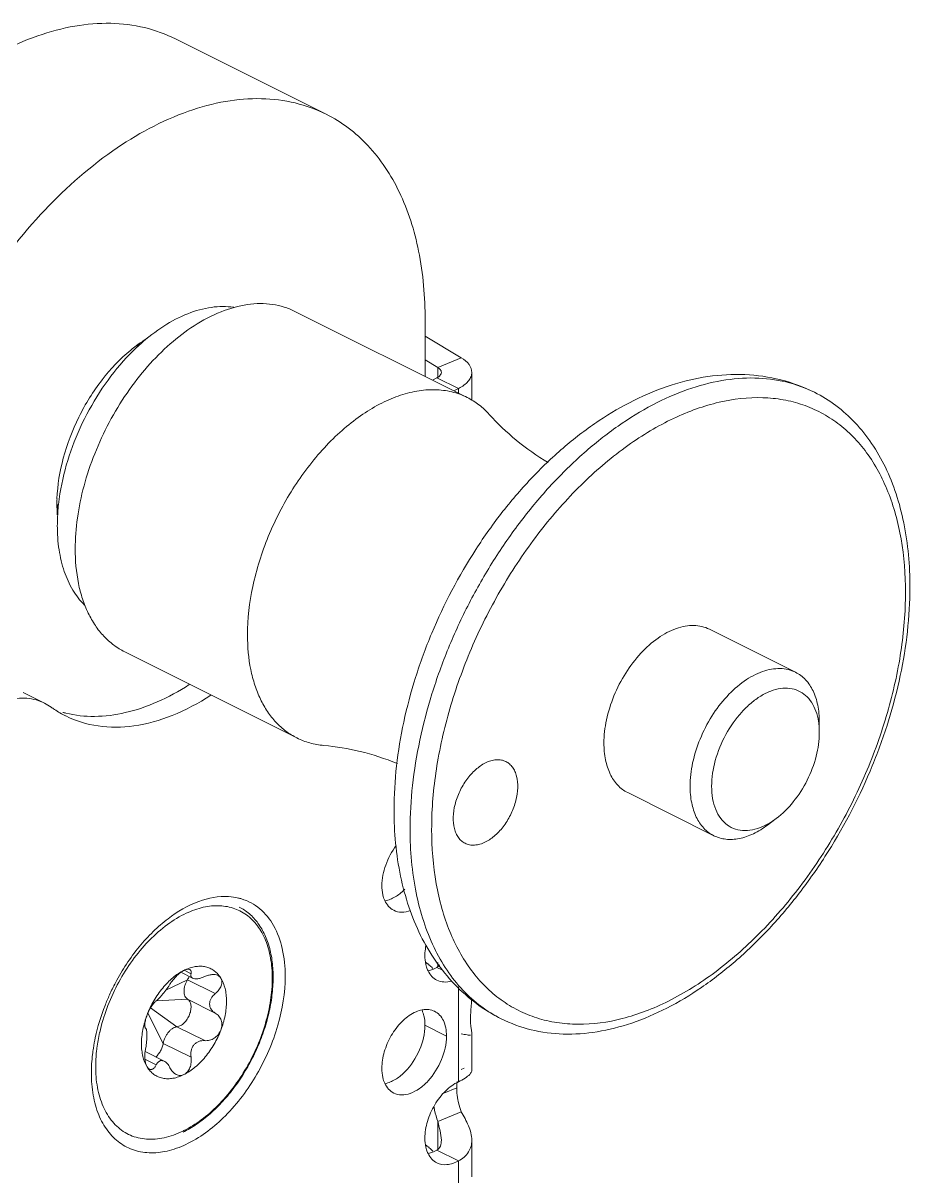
# Model space of a CAD drawing. Header units: millimetres. Extents: x 0 to 2524, y 0 to 1785.
# Drawn here: x 1701.73 to 1725.03, y 796.8 to 827.11 of the extents above; entities that cross this region are included whole.
import ezdxf

# ---------------------------------------------------------------- set-up
doc = ezdxf.new("R2010")
doc.units = ezdxf.units.MM
doc.header["$LTSCALE"] = 0.1
doc.layers.get('0').update_dxf_attribs({"lineweight": 13})

msp = doc.modelspace()

# ---------------------------------------------------------------- linework, layer by layer
for p, q in [((1709.697, 824.719), (1705.737, 826.699)), ((1708.875, 819.54), (1713.401, 817.277)), ((1712.296, 817.83), (1712.296, 819.311)), ((1712.296, 818.891), (1713.244, 818.321)), ((1712.296, 818.265), (1712.628, 818.065)), ((1712.628, 818.065), (1713.244, 818.321)), ((1712.628, 818.065), (1712.628, 817.796)), ((1713.521, 817.204), (1713.521, 817.937)), ((1712.604, 817.796), (1712.484, 817.736)), ((1712.604, 817.796), (1713.169, 817.513)), ((1713.169, 817.513), (1713.049, 817.453)), ((1713.169, 817.513), (1713.169, 817.393)), ((1719.761, 811.19), (1722.024, 810.059)), ((1704.403, 810.596), (1708.928, 808.333)), ((1701.734, 809.53), (1702.3, 809.248)), ((1702.3, 809.247), (1702.47, 809.144)), ((1722.648, 808.761), (1722.648, 808.478)), ((1717.615, 806.897), (1719.878, 805.765)), ((1721.29, 806.045), (1721.517, 806.215)), ((1712.628, 802.431), (1712.628, 802.334)), ((1705.879, 802.176), (1706.187, 802.022)), ((1705.965, 802.229), (1706.145, 802.139)), ((1712.604, 802.304), (1712.735, 802.239)), ((1705.488, 801.711), (1706.054, 801.981)), ((1706.783, 801.616), (1706.054, 801.981)), ((1713.169, 801.794), (1713.169, 799.298)), ((1705.084, 801.246), (1705.777, 800.746)), ((1705.234, 801.429), (1706.054, 801.47)), ((1706.783, 801.105), (1706.054, 801.47)), ((1705.012, 801.105), (1705.416, 800.31)), ((1706.507, 800.381), (1705.777, 800.746)), ((1712.855, 800.503), (1712.289, 800.786)), ((1706.145, 799.945), (1705.416, 800.31)), ((1713.521, 799.604), (1713.521, 800.568)), ((1704.939, 800.092), (1705.44, 799.842)), ((1704.936, 799.891), (1705.232, 799.744)), ((1713.322, 799.657), (1713.244, 799.625)), ((1712.786, 798.999), (1713.124, 799.14)), ((1712.628, 798.255), (1713.244, 798.51)), ((1712.628, 798.255), (1712.628, 797.534)), ((1713.521, 796.801), (1713.521, 797.764)), ((1712.604, 797.504), (1713.169, 797.221)), ((1713.169, 797.221), (1713.169, 794.498))]:
    msp.add_line(p, q)
for centre, radius, start, end in [((1708.659, 814.413), 5.745, 133.0519, 135.8023), ((1707.13, 815.404), 4.042, 126.8755, 129.4537), ((1706.278, 816.113), 2.963, 119.7757, 121.8182), ((1708.451, 814.633), 5.442, 131.9247, 133.0313), ((1712.673, 818.506), 1.11, 296.5449, 299.261), ((1706.592, 814.473), 3.969, 177.915, 179.9887), ((1708.322, 813.853), 5.69, 170.9301, 173.8351), ((1706.321, 814.473), 3.698, 179.9838, 184.2631), ((1705.603, 814.733), 2.979, 185.1964, 186.9574), ((1715.219, 812.296), 9.809, 359.1535, 359.9983), ((1704.081, 811.359), 2.739, 233.9902, 236.1998), ((1704.069, 811.343), 2.719, 236.2002, 243.4329), ((1703.528, 811.703), 2.8, 254.482, 256.1362), ((1721.979, 805.931), 9.513, 178.0155, 179.9952), ((1720.498, 807.509), 1.645, 296.5721, 298.2932), ((1711.902, 804.365), 0.734, 198.2197, 204.1204), ((1708.223, 799.915), 4.436, 136.8569, 137.2018), ((1708.203, 799.934), 4.409, 136.6491, 136.8567), ((1711.673, 801.535), 1.106, 50.367, 54.3428), ((1712.169, 803.092), 0.899, 290.9566, 296.3225), ((1712.134, 803.164), 0.98, 296.2789, 298.6255), ((1709.372, 799.152), 5.893, 152.1624, 155.6252), ((1705.499, 802.322), 0.651, 328.357, 336.8503), ((1711.545, 800.874), 0.734, 18.2197, 24.1204), ((1708.422, 799.433), 4.9, 167.9169, 171.1683), ((1708.105, 799.61), 4.469, 167.2653, 172.6499), ((1707.766, 799.66), 4.127, 172.7272, 173.6698), ((1706.042, 799.964), 1.11, 168.1543, 173.3631), ((1711.902, 799.565), 0.734, 198.2197, 204.1204), ((1704.792, 800.354), 2.612, 295.7587, 296.5663), ((1704.711, 800.432), 2.748, 296.5666, 297.3727), ((1711.673, 796.735), 1.106, 50.367, 54.3428), ((1712.169, 798.292), 0.899, 290.9566, 296.3225), ((1712.134, 798.364), 0.98, 296.2789, 298.6255)]:
    msp.add_arc(centre, radius, start, end)
for points, knots in [([(1705.737, 826.699), (1705.479, 826.828), (1704.922, 827.03), (1704.02, 827.14), (1703.068, 827.061), (1701.711, 826.694), (1699.996, 825.755), (1698.126, 824.07), (1696.494, 821.913), (1695.223, 819.444), (1694.405, 816.849), (1694.194, 815.074), (1694.194, 814.22)], [0, 0, 0, 0, 0.044775, 0.090975, 0.139791, 0.192059, 0.308038, 0.438782, 0.579979, 0.725236, 0.867427, 1, 1, 1, 1]), ([(1698.154, 812.24), (1698.154, 813.094), (1698.365, 814.869), (1699.183, 817.464), (1700.454, 819.933), (1702.086, 822.09), (1703.956, 823.775), (1705.67, 824.715), (1707.028, 825.081), (1707.98, 825.16), (1708.881, 825.05), (1709.439, 824.848), (1709.697, 824.719)], [0, 0, 0, 0, 0.132573, 0.274764, 0.420021, 0.561218, 0.691962, 0.807941, 0.860209, 0.909025, 0.955225, 1, 1, 1, 1]), ([(1709.697, 824.719), (1709.9, 824.618), (1710.291, 824.375), (1710.998, 823.738), (1711.704, 822.66), (1712.197, 821.077), (1712.296, 819.919), (1712.296, 819.311)], [0, 0, 0, 0, 0.107836, 0.217832, 0.450858, 0.710554, 1, 1, 1, 1]), ([(1706.226, 819.162), (1706.449, 819.306), (1706.899, 819.545), (1707.499, 819.717), (1707.959, 819.753), (1708.283, 819.732), (1708.591, 819.663), (1708.783, 819.586), (1708.875, 819.54)], [0, 0, 0, 0, 0.285252, 0.543121, 0.663142, 0.77833, 0.890067, 1, 1, 1, 1]), ([(1704.815, 818.681), (1705.008, 818.854), (1705.401, 819.16), (1706.032, 819.493), (1706.658, 819.671), (1707.074, 819.676), (1707.266, 819.648)], [0, 0, 0, 0, 0.286249, 0.547986, 0.784622, 1, 1, 1, 1]), ([(1703.104, 813.3), (1703.104, 813.571), (1703.146, 814.13), (1703.321, 814.97), (1703.602, 815.812), (1703.982, 816.631), (1704.447, 817.399), (1704.983, 818.092), (1705.572, 818.688), (1706.005, 819.019), (1706.226, 819.162)], [0, 0, 0, 0, 0.1182, 0.243225, 0.372856, 0.504562, 0.635639, 0.763436, 0.885543, 1, 1, 1, 1]), ([(1704.997, 818.836), (1704.972, 818.821), (1704.872, 818.758), (1704.776, 818.691), (1704.704, 818.637)], [0, 0, 0, 0, 0.245389, 1, 1, 1, 1]), ([(1704.561, 818.525), (1704.282, 818.295), (1703.766, 817.747), (1703.167, 816.78), (1702.761, 815.72), (1702.638, 814.978), (1702.625, 814.618)], [0, 0, 0, 0, 0.242593, 0.500518, 0.758104, 1, 1, 1, 1]), ([(1702.703, 814.75), (1702.756, 815.087), (1702.924, 815.763), (1703.326, 816.733), (1703.862, 817.634), (1704.303, 818.173), (1704.541, 818.417)], [0, 0, 0, 0, 0.245651, 0.500119, 0.754521, 1, 1, 1, 1]), ([(1713.521, 817.937), (1713.521, 818.01), (1713.455, 818.172), (1713.322, 818.274), (1713.244, 818.321)], [0, 0, 0, 0, 0.441716, 1, 1, 1, 1]), ([(1722.52, 817.414), (1722.238, 817.554), (1721.64, 817.776), (1720.688, 817.911), (1719.71, 817.856), (1718.385, 817.539), (1717.113, 816.889), (1715.947, 816.002), (1715.102, 815.2), (1714.319, 814.292), (1713.368, 812.954), (1712.595, 811.483), (1712.028, 809.935), (1711.618, 808.397), (1711.478, 807.215), (1711.478, 806.441)], [0, 0, 0, 0, 0.052633, 0.105702, 0.159724, 0.215266, 0.332549, 0.395042, 0.459925, 0.526853, 0.595304, 0.733999, 0.802946, 0.870652, 1, 1, 1, 1]), ([(1712.604, 817.796), (1712.636, 817.812), (1712.691, 817.847), (1712.721, 817.91), (1712.721, 817.937)], [0, 0, 0, 0, 0.567478, 1, 1, 1, 1]), ([(1712.713, 817.977), (1712.709, 817.986), (1712.689, 818.022), (1712.656, 818.049), (1712.628, 818.065)], [0, 0, 0, 0, 0.220131, 1, 1, 1, 1]), ([(1713.216, 817.538), (1713.261, 817.563), (1713.344, 817.618), (1713.443, 817.716), (1713.506, 817.823), (1713.521, 817.901), (1713.521, 817.937)], [0, 0, 0, 0, 0.298491, 0.560314, 0.789727, 1, 1, 1, 1]), ([(1711.9, 805.932), (1711.9, 806.317), (1711.946, 807.105), (1712.141, 808.295), (1712.458, 809.504), (1712.892, 810.705), (1713.433, 811.877), (1714.072, 812.997), (1714.797, 814.041), (1715.591, 814.991), (1716.442, 815.826), (1717.331, 816.532), (1718.243, 817.095), (1719.159, 817.502), (1720.064, 817.746), (1720.94, 817.819), (1721.769, 817.718), (1722.282, 817.532), (1722.52, 817.414)], [0, 0, 0, 0, 0.064745, 0.132608, 0.202883, 0.274798, 0.34748, 0.420034, 0.491566, 0.561229, 0.628259, 0.692022, 0.752058, 0.808145, 0.860355, 0.909122, 0.955272, 1, 1, 1, 1]), ([(1707.629, 811.038), (1707.629, 811.465), (1707.735, 812.352), (1708.143, 813.65), (1708.779, 814.884), (1709.471, 815.799), (1710.097, 816.415), (1710.581, 816.799), (1711.076, 817.104), (1711.574, 817.326), (1712.066, 817.458), (1712.542, 817.498), (1712.993, 817.443), (1713.272, 817.342), (1713.401, 817.277)], [0, 0, 0, 0, 0.132513, 0.274641, 0.419829, 0.560963, 0.628034, 0.691835, 0.751908, 0.808028, 0.860271, 0.909067, 0.955245, 1, 1, 1, 1]), ([(1712.471, 806.261), (1712.489, 806.778), (1712.609, 807.839), (1713.005, 809.42), (1713.609, 810.988), (1714.398, 812.484), (1715.344, 813.855), (1716.413, 815.05), (1717.566, 816.027), (1718.588, 816.643), (1719.409, 816.985), (1720.183, 817.216), (1720.96, 817.306), (1721.699, 817.232), (1722.216, 817.1), (1722.7, 816.891), (1723.146, 816.607), (1723.548, 816.252), (1724.033, 815.676), (1724.405, 814.978), (1724.663, 814.2), (1724.859, 813.32), (1724.911, 812.626), (1724.911, 812.155)], [0, 0, 0, 0, 0.069743, 0.143298, 0.219153, 0.295567, 0.370764, 0.443066, 0.511046, 0.5737, 0.602919, 0.630732, 0.682462, 0.70687, 0.730633, 0.754089, 0.777601, 0.801524, 0.826184, 0.878627, 0.906853, 0.936503, 1, 1, 1, 1]), ([(1713.401, 817.277), (1713.509, 817.223), (1713.718, 817.092), (1713.897, 816.924), (1713.98, 816.832)], [0, 0, 0, 0, 0.494396, 1, 1, 1, 1]), ([(1725.028, 812.296), (1725.028, 812.861), (1724.956, 813.694), (1724.683, 814.741), (1724.403, 815.444), (1724.043, 816.075), (1723.608, 816.622), (1723.101, 817.078), (1722.718, 817.314), (1722.52, 817.414)], [0, 0, 0, 0, 0.282775, 0.414619, 0.540318, 0.660541, 0.776323, 0.888957, 1, 1, 1, 1]), ([(1713.98, 816.832), (1714.197, 816.591), (1714.683, 816.129), (1715.232, 815.743), (1715.528, 815.566)], [0, 0, 0, 0, 0.484325, 1, 1, 1, 1]), ([(1702.634, 813.914), (1702.634, 813.959), (1702.637, 814.143), (1702.65, 814.326), (1702.664, 814.464)], [0, 0, 0, 0, 0.244893, 1, 1, 1, 1]), ([(1702.634, 813.914), (1702.634, 813.702), (1702.661, 813.293), (1702.794, 812.719), (1703.016, 812.222), (1703.227, 811.944), (1703.344, 811.826)], [0, 0, 0, 0, 0.281863, 0.541655, 0.779789, 1, 1, 1, 1]), ([(1703.104, 813.3), (1703.104, 812.996), (1703.141, 812.549), (1703.286, 811.989), (1703.434, 811.617), (1703.621, 811.287), (1703.846, 811.002), (1704.106, 810.768), (1704.302, 810.647), (1704.403, 810.596)], [0, 0, 0, 0, 0.289163, 0.42273, 0.54896, 0.668508, 0.782438, 0.892293, 1, 1, 1, 1]), ([(1712.466, 805.932), (1712.466, 805.455), (1712.519, 804.752), (1712.72, 803.861), (1712.986, 803.076), (1713.367, 802.373), (1713.864, 801.798), (1714.278, 801.445), (1714.734, 801.166), (1715.229, 800.964), (1715.758, 800.841), (1716.514, 800.783), (1717.305, 800.894), (1718.092, 801.147), (1718.926, 801.516), (1719.958, 802.168), (1721.118, 803.19), (1722.186, 804.43), (1723.121, 805.844), (1723.891, 807.377), (1724.465, 808.973), (1724.823, 810.571), (1724.911, 811.638), (1724.911, 812.155)], [0, 0, 0, 0, 0.063399, 0.092971, 0.121104, 0.173331, 0.197891, 0.221733, 0.245198, 0.268653, 0.292467, 0.316983, 0.369086, 0.39715, 0.426648, 0.4899, 0.558451, 0.6312, 0.706635, 0.783007, 0.85849, 0.931325, 1, 1, 1, 1]), ([(1714.291, 800.956), (1714.54, 800.832), (1715.075, 800.637), (1715.934, 800.525), (1716.832, 800.591), (1717.749, 800.827), (1718.67, 801.224), (1719.58, 801.771), (1720.464, 802.458), (1721.308, 803.27), (1722.096, 804.194), (1723.06, 805.556), (1723.848, 807.052), (1724.433, 808.624), (1724.859, 810.179), (1725.015, 811.372), (1725.027, 812.152)], [0, 0, 0, 0, 0.047197, 0.095463, 0.145771, 0.198877, 0.255265, 0.315113, 0.378319, 0.444543, 0.513251, 0.583767, 0.726951, 0.798095, 0.867809, 1, 1, 1, 1]), ([(1716.991, 808.195), (1716.991, 808.4), (1717.042, 808.826), (1717.238, 809.449), (1717.543, 810.041), (1717.935, 810.559), (1718.384, 810.964), (1718.795, 811.189), (1719.121, 811.277), (1719.349, 811.296), (1719.566, 811.269), (1719.7, 811.221), (1719.761, 811.19)], [0, 0, 0, 0, 0.132575, 0.274763, 0.420021, 0.561218, 0.691963, 0.807943, 0.860208, 0.909026, 0.955226, 1, 1, 1, 1]), ([(1707.629, 811.038), (1707.629, 810.733), (1707.667, 810.286), (1707.812, 809.727), (1707.959, 809.354), (1708.146, 809.024), (1708.371, 808.74), (1708.631, 808.505), (1708.827, 808.384), (1708.928, 808.333)], [0, 0, 0, 0, 0.289163, 0.42273, 0.54896, 0.668508, 0.782438, 0.892293, 1, 1, 1, 1]), ([(1719.254, 807.064), (1719.254, 807.269), (1719.305, 807.695), (1719.501, 808.317), (1719.806, 808.91), (1720.198, 809.428), (1720.646, 809.832), (1721.058, 810.058), (1721.384, 810.145), (1721.612, 810.165), (1721.828, 810.138), (1721.962, 810.09), (1722.024, 810.059)], [0, 0, 0, 0, 0.132575, 0.274763, 0.420021, 0.561218, 0.691963, 0.807943, 0.860208, 0.909026, 0.955226, 1, 1, 1, 1]), ([(1722.024, 810.059), (1722.073, 810.034), (1722.167, 809.976), (1722.336, 809.823), (1722.506, 809.565), (1722.624, 809.185), (1722.648, 808.907), (1722.648, 808.761)], [0, 0, 0, 0, 0.107836, 0.217825, 0.450872, 0.710524, 1, 1, 1, 1]), ([(1706.099, 809.736), (1705.831, 809.563), (1705.29, 809.266), (1704.448, 808.976), (1703.631, 808.868), (1703.103, 808.924), (1702.857, 808.985)], [0, 0, 0, 0, 0.28092, 0.539495, 0.777555, 1, 1, 1, 1]), ([(1701.312, 809.324), (1701.481, 809.368), (1701.822, 809.408), (1702.156, 809.319), (1702.3, 809.247)], [0, 0, 0, 0, 0.520879, 1, 1, 1, 1]), ([(1706.665, 809.454), (1706.344, 809.247), (1705.696, 808.902), (1704.684, 808.614), (1703.715, 808.597), (1703.119, 808.779), (1702.853, 808.911)], [0, 0, 0, 0, 0.285565, 0.543744, 0.778639, 1, 1, 1, 1]), ([(1719.82, 807.064), (1719.82, 807.291), (1719.894, 807.765), (1720.166, 808.43), (1720.512, 808.927), (1720.843, 809.25), (1721.1, 809.438), (1721.362, 809.57), (1721.622, 809.641), (1721.871, 809.647), (1722.1, 809.586), (1722.299, 809.458), (1722.457, 809.272), (1722.57, 809.035), (1722.613, 808.858), (1722.627, 808.765)], [0, 0, 0, 0, 0.141152, 0.29284, 0.442533, 0.512917, 0.578618, 0.638958, 0.6939, 0.744233, 0.791692, 0.838741, 0.887955, 0.941326, 1, 1, 1, 1]), ([(1721.517, 806.215), (1721.684, 806.341), (1721.994, 806.652), (1722.35, 807.213), (1722.585, 807.833), (1722.648, 808.268), (1722.648, 808.478)], [0, 0, 0, 0, 0.240927, 0.500002, 0.759048, 1, 1, 1, 1]), ([(1722.627, 808.765), (1722.63, 808.742), (1722.643, 808.646), (1722.648, 808.55), (1722.648, 808.478)], [0, 0, 0, 0, 0.243121, 1, 1, 1, 1]), ([(1708.928, 808.333), (1709.037, 808.279), (1709.267, 808.191), (1709.509, 808.148), (1709.633, 808.137)], [0, 0, 0, 0, 0.494396, 1, 1, 1, 1]), ([(1716.991, 808.195), (1716.991, 808.049), (1717.015, 807.771), (1717.133, 807.391), (1717.303, 807.132), (1717.472, 806.979), (1717.566, 806.921), (1717.615, 806.897)], [0, 0, 0, 0, 0.289476, 0.549128, 0.782175, 0.892164, 1, 1, 1, 1]), ([(1711.565, 807.662), (1711.247, 807.791), (1710.612, 807.998), (1709.954, 808.108), (1709.633, 808.137)], [0, 0, 0, 0, 0.515659, 1, 1, 1, 1]), ([(1713.88, 807.679), (1713.787, 807.632), (1713.606, 807.503), (1713.378, 807.246), (1713.194, 806.935), (1713.071, 806.599), (1713.02, 806.266), (1713.041, 806.004), (1713.102, 805.825), (1713.164, 805.715), (1713.245, 805.626), (1713.309, 805.583), (1713.343, 805.566)], [0, 0, 0, 0, 0.123642, 0.261312, 0.406333, 0.550372, 0.685326, 0.805125, 0.858738, 0.90842, 0.955052, 1, 1, 1, 1]), ([(1714.416, 807.713), (1714.379, 807.731), (1714.296, 807.759), (1714.161, 807.766), (1714.019, 807.739), (1713.926, 807.702), (1713.88, 807.679)], [0, 0, 0, 0, 0.227102, 0.464629, 0.720925, 1, 1, 1, 1]), ([(1713.88, 805.6), (1713.973, 805.647), (1714.154, 805.776), (1714.382, 806.033), (1714.565, 806.343), (1714.688, 806.68), (1714.74, 807.013), (1714.719, 807.275), (1714.658, 807.453), (1714.595, 807.564), (1714.515, 807.652), (1714.45, 807.696), (1714.416, 807.713)], [0, 0, 0, 0, 0.123642, 0.261312, 0.406333, 0.550372, 0.685326, 0.805125, 0.858738, 0.90842, 0.955052, 1, 1, 1, 1]), ([(1719.254, 807.064), (1719.254, 806.918), (1719.278, 806.64), (1719.396, 806.26), (1719.565, 806.001), (1719.735, 805.848), (1719.829, 805.79), (1719.878, 805.766)], [0, 0, 0, 0, 0.289476, 0.549128, 0.782175, 0.892164, 1, 1, 1, 1]), ([(1719.82, 807.064), (1719.82, 806.955), (1719.835, 806.747), (1719.913, 806.459), (1720.044, 806.219), (1720.224, 806.037), (1720.446, 805.924), (1720.699, 805.888), (1720.97, 805.926), (1721.146, 805.995), (1721.234, 806.039)], [0, 0, 0, 0, 0.148747, 0.284073, 0.406627, 0.519916, 0.629688, 0.742801, 0.865088, 1, 1, 1, 1]), ([(1711.478, 806.441), (1711.478, 805.858), (1711.556, 804.993), (1711.849, 803.898), (1712.157, 803.145), (1712.556, 802.459), (1713.048, 801.852), (1713.626, 801.339), (1714.063, 801.07), (1714.291, 800.956)], [0, 0, 0, 0, 0.26959, 0.398018, 0.52274, 0.644482, 0.764101, 0.882326, 1, 1, 1, 1]), ([(1721.278, 806.061), (1721.298, 806.072), (1721.38, 806.119), (1721.459, 806.172), (1721.517, 806.215)], [0, 0, 0, 0, 0.2429, 1, 1, 1, 1]), ([(1711.9, 805.932), (1711.9, 805.373), (1711.97, 804.55), (1712.237, 803.52), (1712.508, 802.835), (1712.852, 802.228), (1713.266, 801.704), (1713.744, 801.273), (1714.105, 801.049), (1714.291, 800.956)], [0, 0, 0, 0, 0.289164, 0.422722, 0.548961, 0.66851, 0.782438, 0.892292, 1, 1, 1, 1]), ([(1719.878, 805.766), (1719.926, 805.741), (1720.029, 805.701), (1720.253, 805.657), (1720.562, 805.677), (1720.937, 805.81), (1721.174, 805.958), (1721.29, 806.045)], [0, 0, 0, 0, 0.107834, 0.217822, 0.450884, 0.710506, 1, 1, 1, 1]), ([(1711.158, 804.454), (1711.158, 804.637), (1711.236, 805.015), (1711.418, 805.352), (1711.535, 805.507)], [0, 0, 0, 0, 0.48532, 1, 1, 1, 1]), ([(1713.343, 805.566), (1713.381, 805.547), (1713.464, 805.52), (1713.599, 805.513), (1713.741, 805.54), (1713.834, 805.577), (1713.88, 805.6)], [0, 0, 0, 0, 0.227102, 0.464629, 0.720925, 1, 1, 1, 1]), ([(1711.205, 804.136), (1711.197, 804.16), (1711.168, 804.264), (1711.158, 804.372), (1711.158, 804.454)], [0, 0, 0, 0, 0.236044, 1, 1, 1, 1]), ([(1711.765, 804.364), (1711.74, 804.338), (1711.642, 804.246), (1711.53, 804.166), (1711.441, 804.122)], [0, 0, 0, 0, 0.26501, 1, 1, 1, 1]), ([(1707.131, 804.166), (1706.868, 804.182), (1706.286, 804.069), (1705.638, 803.683), (1705.138, 803.248), (1704.646, 802.708), (1704.337, 802.237), (1704.161, 801.904)], [0, 0, 0, 0, 0.202472, 0.43997, 0.571758, 0.710362, 1, 1, 1, 1]), ([(1707.472, 804.106), (1707.445, 804.114), (1707.333, 804.145), (1707.218, 804.161), (1707.131, 804.166)], [0, 0, 0, 0, 0.246507, 1, 1, 1, 1]), ([(1708.619, 802.074), (1708.619, 802.317), (1708.576, 802.777), (1708.355, 803.397), (1707.984, 803.868), (1707.646, 804.053), (1707.472, 804.106)], [0, 0, 0, 0, 0.292351, 0.551075, 0.781677, 1, 1, 1, 1]), ([(1711.47, 803.805), (1711.419, 803.831), (1711.322, 803.906), (1711.258, 804.009), (1711.232, 804.065)], [0, 0, 0, 0, 0.48052, 1, 1, 1, 1]), ([(1711.441, 804.122), (1711.423, 804.113), (1711.357, 804.083), (1711.286, 804.06), (1711.233, 804.05)], [0, 0, 0, 0, 0.262139, 1, 1, 1, 1]), ([(1705.96, 803.699), (1705.786, 803.612), (1705.443, 803.39), (1705.142, 803.114), (1704.997, 802.96)], [0, 0, 0, 0, 0.478577, 1, 1, 1, 1]), ([(1705.96, 798.018), (1706.119, 798.097), (1706.434, 798.296), (1706.866, 798.676), (1707.264, 799.139), (1707.613, 799.666), (1707.899, 800.237), (1708.113, 800.832), (1708.247, 801.428), (1708.294, 802.003), (1708.26, 802.458), (1708.185, 802.79), (1708.109, 803.015), (1708.012, 803.219), (1707.894, 803.401), (1707.758, 803.559), (1707.604, 803.69), (1707.434, 803.794), (1707.249, 803.87), (1707.052, 803.915), (1706.845, 803.931), (1706.63, 803.917), (1706.408, 803.874), (1706.182, 803.801), (1706.034, 803.736), (1705.96, 803.699)], [0, 0, 0, 0, 0.063241, 0.131774, 0.204508, 0.279927, 0.356282, 0.431748, 0.50457, 0.573228, 0.636611, 0.666177, 0.694306, 0.721076, 0.74663, 0.771184, 0.795021, 0.818481, 0.84193, 0.86574, 0.89025, 0.915747, 0.942449, 0.970512, 1, 1, 1, 1]), ([(1707.406, 803.892), (1707.455, 803.868), (1707.549, 803.813), (1707.68, 803.714), (1707.8, 803.598), (1707.946, 803.419), (1708.098, 803.157), (1708.224, 802.796), (1708.295, 802.394), (1708.311, 801.959), (1708.272, 801.501), (1708.18, 801.029), (1708.037, 800.554), (1707.845, 800.086), (1707.61, 799.637), (1707.336, 799.215), (1707.03, 798.832), (1706.698, 798.494), (1706.348, 798.211), (1706.099, 798.057), (1705.974, 797.992)], [0, 0, 0, 0, 0.023063, 0.04631, 0.06992, 0.094056, 0.144396, 0.198261, 0.256079, 0.317866, 0.383294, 0.451767, 0.522485, 0.594517, 0.666857, 0.738481, 0.808406, 0.875747, 0.939774, 1, 1, 1, 1]), ([(1711.911, 803.798), (1711.837, 803.771), (1711.686, 803.739), (1711.533, 803.773), (1711.47, 803.805)], [0, 0, 0, 0, 0.527532, 1, 1, 1, 1]), ([(1704.968, 802.929), (1704.82, 802.77), (1704.543, 802.423), (1704.196, 801.851), (1703.923, 801.238), (1703.794, 800.81), (1703.746, 800.595)], [0, 0, 0, 0, 0.245225, 0.498052, 0.751876, 1, 1, 1, 1]), ([(1712.289, 802.62), (1712.289, 802.642), (1712.292, 802.732), (1712.303, 802.823), (1712.316, 802.89)], [0, 0, 0, 0, 0.241315, 1, 1, 1, 1]), ([(1712.333, 802.312), (1712.326, 802.335), (1712.299, 802.436), (1712.289, 802.54), (1712.289, 802.62)], [0, 0, 0, 0, 0.236269, 1, 1, 1, 1]), ([(1704.993, 801.059), (1705.042, 801.187), (1705.16, 801.434), (1705.352, 801.714), (1705.529, 801.909), (1705.708, 802.074), (1705.857, 802.175), (1705.96, 802.227)], [0, 0, 0, 0, 0.266469, 0.52857, 0.654734, 0.775979, 1, 1, 1, 1]), ([(1705.879, 802.177), (1705.85, 802.156), (1705.793, 802.109), (1705.716, 802.031), (1705.649, 801.948), (1705.61, 801.891), (1705.593, 801.863)], [0, 0, 0, 0, 0.253068, 0.515257, 0.769062, 1, 1, 1, 1]), ([(1705.96, 802.227), (1705.954, 802.223), (1705.925, 802.208), (1705.899, 802.191), (1705.879, 802.177)], [0, 0, 0, 0, 0.234927, 1, 1, 1, 1]), ([(1705.96, 802.227), (1706.003, 802.248), (1706.089, 802.285), (1706.221, 802.322), (1706.349, 802.339), (1706.471, 802.334), (1706.587, 802.308), (1706.694, 802.261), (1706.791, 802.194), (1706.846, 802.137), (1706.871, 802.106)], [0, 0, 0, 0, 0.144645, 0.280861, 0.409257, 0.531246, 0.64878, 0.764294, 0.880481, 1, 1, 1, 1]), ([(1706.114, 802.25), (1706.095, 802.26), (1706.056, 802.261), (1706.005, 802.247), (1705.975, 802.234), (1705.96, 802.227)], [0, 0, 0, 0, 0.40803, 0.680553, 1, 1, 1, 1]), ([(1706.145, 802.139), (1706.148, 802.151), (1706.152, 802.174), (1706.15, 802.207), (1706.138, 802.234), (1706.123, 802.246), (1706.114, 802.25)], [0, 0, 0, 0, 0.302973, 0.559278, 0.782364, 1, 1, 1, 1]), ([(1706.145, 802.139), (1706.142, 802.127), (1706.138, 802.103), (1706.141, 802.074), (1706.15, 802.054), (1706.163, 802.037), (1706.177, 802.027), (1706.187, 802.022)], [0, 0, 0, 0, 0.278145, 0.52125, 0.63613, 0.751475, 1, 1, 1, 1]), ([(1706.855, 802.092), (1706.832, 802.103), (1706.778, 802.119), (1706.691, 802.119), (1706.598, 802.1), (1706.537, 802.078), (1706.507, 802.064)], [0, 0, 0, 0, 0.215877, 0.456541, 0.720126, 1, 1, 1, 1]), ([(1712.601, 801.971), (1712.552, 801.995), (1712.459, 802.066), (1712.396, 802.163), (1712.371, 802.217)], [0, 0, 0, 0, 0.482086, 1, 1, 1, 1]), ([(1712.495, 802.278), (1712.486, 802.288), (1712.449, 802.326), (1712.409, 802.362), (1712.379, 802.387)], [0, 0, 0, 0, 0.256816, 1, 1, 1, 1]), ([(1703.528, 799.529), (1703.528, 799.334), (1703.556, 798.96), (1703.697, 798.441), (1703.932, 798.008), (1704.255, 797.681), (1704.656, 797.478), (1705.112, 797.412), (1705.598, 797.481), (1706.294, 797.754), (1707.127, 798.406), (1707.926, 799.48), (1708.469, 800.736), (1708.619, 801.64), (1708.619, 802.074)], [0, 0, 0, 0, 0.063484, 0.121269, 0.173586, 0.221944, 0.268804, 0.31709, 0.369295, 0.426889, 0.558517, 0.70669, 0.858545, 1, 1, 1, 1]), ([(1705.593, 801.863), (1705.58, 801.841), (1705.552, 801.797), (1705.505, 801.732), (1705.453, 801.665), (1705.401, 801.601), (1705.351, 801.542), (1705.306, 801.492), (1705.268, 801.454), (1705.243, 801.434), (1705.232, 801.426)], [0, 0, 0, 0, 0.131444, 0.275089, 0.425559, 0.57481, 0.713177, 0.832531, 0.928479, 1, 1, 1, 1]), ([(1706.054, 801.981), (1706.039, 801.957), (1706.013, 801.908), (1705.984, 801.832), (1705.966, 801.755), (1705.96, 801.681), (1705.965, 801.613), (1705.983, 801.553), (1706.012, 801.503), (1706.039, 801.479), (1706.054, 801.47)], [0, 0, 0, 0, 0.14861, 0.296006, 0.438343, 0.572314, 0.695403, 0.806673, 0.907025, 1, 1, 1, 1]), ([(1706.187, 802.022), (1706.205, 802.013), (1706.238, 802.006), (1706.285, 802.005), (1706.341, 802.01), (1706.417, 802.028), (1706.476, 802.05), (1706.507, 802.064)], [0, 0, 0, 0, 0.185839, 0.298897, 0.42385, 0.700726, 1, 1, 1, 1]), ([(1706.783, 801.616), (1706.817, 801.645), (1706.879, 801.708), (1706.932, 801.802), (1706.953, 801.878), (1706.957, 801.932), (1706.949, 801.982), (1706.936, 802.013), (1706.928, 802.026)], [0, 0, 0, 0, 0.288321, 0.555275, 0.677724, 0.791819, 0.898479, 1, 1, 1, 1]), ([(1706.928, 802.026), (1706.919, 802.04), (1706.898, 802.066), (1706.87, 802.084), (1706.855, 802.092)], [0, 0, 0, 0, 0.492367, 1, 1, 1, 1]), ([(1706.871, 802.106), (1706.876, 802.1), (1706.896, 802.074), (1706.915, 802.047), (1706.928, 802.026)], [0, 0, 0, 0, 0.246524, 1, 1, 1, 1]), ([(1706.928, 802.026), (1706.98, 801.942), (1707.036, 801.796), (1707.072, 801.588), (1707.081, 801.414), (1707.071, 801.23), (1707.032, 800.974), (1706.976, 800.783), (1706.928, 800.658)], [0, 0, 0, 0, 0.209806, 0.325868, 0.449235, 0.579369, 0.715368, 1, 1, 1, 1]), ([(1712.998, 801.949), (1712.93, 801.929), (1712.794, 801.908), (1712.659, 801.942), (1712.601, 801.971)], [0, 0, 0, 0, 0.523769, 1, 1, 1, 1]), ([(1704.005, 801.584), (1703.963, 801.492), (1703.809, 801.128), (1703.693, 800.747), (1703.631, 800.458)], [0, 0, 0, 0, 0.254138, 1, 1, 1, 1]), ([(1706.783, 801.105), (1706.761, 801.118), (1706.721, 801.147), (1706.672, 801.203), (1706.64, 801.27), (1706.629, 801.345), (1706.64, 801.421), (1706.672, 801.493), (1706.721, 801.56), (1706.761, 801.598), (1706.783, 801.616)], [0, 0, 0, 0, 0.121633, 0.241239, 0.359826, 0.47933, 0.602195, 0.730086, 0.863077, 1, 1, 1, 1]), ([(1705.232, 801.426), (1705.223, 801.421), (1705.204, 801.406), (1705.176, 801.377), (1705.145, 801.34), (1705.1, 801.277), (1705.046, 801.184), (1705.009, 801.102), (1704.993, 801.059)], [0, 0, 0, 0, 0.071646, 0.162349, 0.271296, 0.396849, 0.686239, 1, 1, 1, 1]), ([(1706.054, 801.47), (1706.066, 801.462), (1706.088, 801.443), (1706.114, 801.407), (1706.133, 801.362), (1706.144, 801.31), (1706.147, 801.253), (1706.14, 801.171), (1706.117, 801.087), (1706.081, 801.006), (1706.048, 800.948), (1706.009, 800.894), (1705.967, 800.847), (1705.921, 800.807), (1705.861, 800.768), (1705.81, 800.75), (1705.777, 800.746)], [0, 0, 0, 0, 0.045914, 0.094464, 0.147045, 0.204323, 0.266383, 0.332766, 0.474856, 0.548485, 0.622052, 0.694254, 0.763885, 0.829889, 0.891509, 1, 1, 1, 1]), ([(1713.486, 800.94), (1713.486, 800.98), (1713.491, 801.152), (1713.509, 801.323), (1713.516, 801.454)], [0, 0, 0, 0, 0.234637, 1, 1, 1, 1]), ([(1704.993, 799.69), (1704.941, 799.774), (1704.885, 799.92), (1704.849, 800.129), (1704.84, 800.303), (1704.85, 800.486), (1704.889, 800.742), (1704.945, 800.934), (1704.993, 801.059)], [0, 0, 0, 0, 0.209806, 0.325868, 0.449235, 0.579369, 0.715368, 1, 1, 1, 1]), ([(1704.993, 801.059), (1704.985, 801.037), (1704.97, 800.995), (1704.952, 800.934), (1704.94, 800.877), (1704.933, 800.825), (1704.931, 800.782), (1704.934, 800.751), (1704.939, 800.73), (1704.944, 800.716), (1704.95, 800.707), (1704.955, 800.702)], [0, 0, 0, 0, 0.184927, 0.359892, 0.519637, 0.660227, 0.778819, 0.874091, 0.913132, 0.946753, 1, 1, 1, 1]), ([(1706.928, 800.658), (1706.944, 800.7), (1706.963, 800.789), (1706.945, 800.92), (1706.883, 801.031), (1706.818, 801.085), (1706.783, 801.105)], [0, 0, 0, 0, 0.266179, 0.519401, 0.761306, 1, 1, 1, 1]), ([(1711.158, 799.654), (1711.158, 799.799), (1711.208, 800.1), (1711.389, 800.519), (1711.655, 800.877), (1711.886, 801.057), (1712.006, 801.118)], [0, 0, 0, 0, 0.246793, 0.511785, 0.770324, 1, 1, 1, 1]), ([(1712.006, 801.118), (1712.024, 801.126), (1712.09, 801.157), (1712.161, 801.18), (1712.214, 801.19)], [0, 0, 0, 0, 0.262139, 1, 1, 1, 1]), ([(1712.242, 801.104), (1712.25, 801.08), (1712.279, 800.976), (1712.289, 800.868), (1712.289, 800.786)], [0, 0, 0, 0, 0.236044, 1, 1, 1, 1]), ([(1712.331, 801.201), (1712.35, 801.201), (1712.423, 801.196), (1712.495, 801.176), (1712.543, 801.152)], [0, 0, 0, 0, 0.258002, 1, 1, 1, 1]), ([(1712.543, 801.152), (1712.592, 801.127), (1712.685, 801.057), (1712.784, 800.905), (1712.843, 800.714), (1712.855, 800.576), (1712.855, 800.503)], [0, 0, 0, 0, 0.217068, 0.45034, 0.710765, 1, 1, 1, 1]), ([(1713.497, 800.741), (1713.495, 800.756), (1713.488, 800.822), (1713.486, 800.888), (1713.486, 800.94)], [0, 0, 0, 0, 0.219661, 1, 1, 1, 1]), ([(1704.955, 800.702), (1704.958, 800.7), (1704.964, 800.693), (1704.971, 800.68), (1704.976, 800.664), (1704.983, 800.633), (1704.988, 800.586), (1704.99, 800.518), (1704.987, 800.441), (1704.979, 800.33), (1704.967, 800.247), (1704.955, 800.192)], [0, 0, 0, 0, 0.022297, 0.049768, 0.083602, 0.124467, 0.228286, 0.359821, 0.512267, 0.675665, 1, 1, 1, 1]), ([(1705.777, 800.746), (1705.736, 800.741), (1705.674, 800.714), (1705.602, 800.658), (1705.549, 800.602), (1705.502, 800.537), (1705.463, 800.464), (1705.433, 800.388), (1705.42, 800.336), (1705.416, 800.31)], [0, 0, 0, 0, 0.206989, 0.327292, 0.45652, 0.591934, 0.730079, 0.867284, 1, 1, 1, 1]), ([(1706.928, 800.658), (1706.879, 800.529), (1706.761, 800.282), (1706.568, 800.003), (1706.392, 799.808), (1706.213, 799.643), (1706.064, 799.542), (1705.96, 799.49)], [0, 0, 0, 0, 0.266469, 0.52857, 0.654734, 0.775979, 1, 1, 1, 1]), ([(1706.507, 800.381), (1706.528, 800.38), (1706.571, 800.38), (1706.635, 800.39), (1706.698, 800.412), (1706.777, 800.455), (1706.864, 800.533), (1706.911, 800.614), (1706.928, 800.658)], [0, 0, 0, 0, 0.118239, 0.238382, 0.360789, 0.485757, 0.741373, 1, 1, 1, 1]), ([(1712.289, 800.786), (1712.289, 800.564), (1712.178, 800.113), (1711.927, 799.726), (1711.765, 799.564)], [0, 0, 0, 0, 0.491316, 1, 1, 1, 1]), ([(1713.521, 800.568), (1713.521, 800.59), (1713.51, 800.648), (1713.501, 800.705), (1713.497, 800.741)], [0, 0, 0, 0, 0.382509, 1, 1, 1, 1]), ([(1705.416, 800.31), (1705.411, 800.276), (1705.392, 800.207), (1705.349, 800.111), (1705.29, 800.023), (1705.243, 799.973), (1705.217, 799.952)], [0, 0, 0, 0, 0.248761, 0.505895, 0.759962, 1, 1, 1, 1]), ([(1706.145, 799.945), (1706.141, 799.973), (1706.137, 800.031), (1706.147, 800.116), (1706.174, 800.197), (1706.218, 800.269), (1706.279, 800.325), (1706.351, 800.363), (1706.428, 800.382), (1706.481, 800.383), (1706.507, 800.381)], [0, 0, 0, 0, 0.130487, 0.260762, 0.389614, 0.516151, 0.640059, 0.761636, 0.881442, 1, 1, 1, 1]), ([(1712.855, 800.503), (1712.855, 800.291), (1712.752, 799.859), (1712.466, 799.396), (1712.159, 799.118), (1711.92, 798.988), (1711.682, 798.94), (1711.532, 798.974), (1711.47, 799.005)], [0, 0, 0, 0, 0.274468, 0.560721, 0.691896, 0.808258, 0.909282, 1, 1, 1, 1]), ([(1713.244, 800.561), (1713.294, 800.552), (1713.362, 800.538), (1713.443, 800.525), (1713.474, 800.523), (1713.486, 800.524)], [0, 0, 0, 0, 0.627779, 0.846242, 1, 1, 1, 1]), ([(1703.58, 800.185), (1703.572, 800.129), (1703.542, 799.912), (1703.528, 799.692), (1703.528, 799.529)], [0, 0, 0, 0, 0.25705, 1, 1, 1, 1]), ([(1703.665, 800.115), (1703.642, 799.912), (1703.631, 799.611), (1703.671, 799.224), (1703.727, 798.957), (1703.807, 798.712), (1703.912, 798.49), (1704.04, 798.295), (1704.191, 798.129), (1704.362, 797.993), (1704.552, 797.89), (1704.758, 797.822), (1704.977, 797.788), (1705.207, 797.789), (1705.444, 797.825), (1705.688, 797.896), (1705.847, 797.963), (1705.927, 798.001)], [0, 0, 0, 0, 0.153799, 0.225728, 0.294072, 0.358841, 0.420226, 0.478614, 0.534598, 0.588965, 0.642646, 0.696641, 0.751918, 0.809326, 0.869528, 0.933004, 1, 1, 1, 1]), ([(1704.939, 800.092), (1704.935, 800.054), (1704.93, 799.979), (1704.935, 799.871), (1704.952, 799.786), (1704.973, 799.727), (1704.986, 799.702), (1704.993, 799.69)], [0, 0, 0, 0, 0.276182, 0.54578, 0.791698, 0.901256, 1, 1, 1, 1]), ([(1704.993, 799.69), (1704.997, 799.684), (1705.013, 799.661), (1705.034, 799.641), (1705.052, 799.632)], [0, 0, 0, 0, 0.280934, 1, 1, 1, 1]), ([(1705.96, 799.49), (1705.913, 799.466), (1705.819, 799.426), (1705.675, 799.389), (1705.535, 799.376), (1705.402, 799.389), (1705.279, 799.428), (1705.167, 799.493), (1705.069, 799.581), (1705.016, 799.652), (1704.993, 799.69)], [0, 0, 0, 0, 0.144318, 0.279395, 0.406129, 0.5264, 0.642785, 0.758402, 0.876539, 1, 1, 1, 1]), ([(1705.052, 799.632), (1705.059, 799.628), (1705.075, 799.622), (1705.1, 799.621), (1705.125, 799.627), (1705.149, 799.639), (1705.172, 799.658), (1705.203, 799.691), (1705.221, 799.722), (1705.232, 799.744)], [0, 0, 0, 0, 0.106118, 0.209091, 0.314796, 0.428119, 0.552249, 0.688883, 1, 1, 1, 1]), ([(1705.44, 799.842), (1705.43, 799.847), (1705.409, 799.855), (1705.378, 799.86), (1705.347, 799.857), (1705.319, 799.846), (1705.293, 799.829), (1705.26, 799.796), (1705.242, 799.766), (1705.232, 799.744)], [0, 0, 0, 0, 0.130021, 0.250254, 0.36461, 0.478191, 0.59587, 0.721149, 1, 1, 1, 1]), ([(1705.593, 799.669), (1705.583, 799.688), (1705.562, 799.725), (1705.526, 799.774), (1705.485, 799.814), (1705.455, 799.834), (1705.44, 799.842)], [0, 0, 0, 0, 0.27653, 0.538494, 0.780916, 1, 1, 1, 1]), ([(1705.96, 799.49), (1705.977, 799.498), (1706.01, 799.52), (1706.053, 799.562), (1706.089, 799.614), (1706.128, 799.694), (1706.154, 799.806), (1706.152, 799.899), (1706.145, 799.945)], [0, 0, 0, 0, 0.108731, 0.223443, 0.344114, 0.470091, 0.732258, 1, 1, 1, 1]), ([(1705.593, 799.669), (1705.603, 799.649), (1705.624, 799.612), (1705.674, 799.547), (1705.722, 799.508), (1705.757, 799.491)], [0, 0, 0, 0, 0.268396, 0.525466, 1, 1, 1, 1]), ([(1705.757, 799.491), (1705.773, 799.483), (1705.806, 799.47), (1705.858, 799.464), (1705.911, 799.47), (1705.944, 799.482), (1705.96, 799.49)], [0, 0, 0, 0, 0.252655, 0.499293, 0.746353, 1, 1, 1, 1]), ([(1711.205, 799.336), (1711.197, 799.36), (1711.168, 799.464), (1711.158, 799.572), (1711.158, 799.654)], [0, 0, 0, 0, 0.236044, 1, 1, 1, 1]), ([(1711.765, 799.564), (1711.74, 799.538), (1711.642, 799.446), (1711.53, 799.366), (1711.441, 799.322)], [0, 0, 0, 0, 0.26501, 1, 1, 1, 1]), ([(1713.169, 799.298), (1713.231, 799.328), (1713.336, 799.385), (1713.431, 799.458), (1713.465, 799.496)], [0, 0, 0, 0, 0.574483, 1, 1, 1, 1]), ([(1713.465, 799.496), (1713.474, 799.505), (1713.5, 799.536), (1713.521, 799.576), (1713.521, 799.604)], [0, 0, 0, 0, 0.31711, 1, 1, 1, 1]), ([(1711.47, 799.005), (1711.419, 799.031), (1711.322, 799.106), (1711.258, 799.209), (1711.232, 799.265)], [0, 0, 0, 0, 0.48052, 1, 1, 1, 1]), ([(1711.441, 799.322), (1711.423, 799.313), (1711.357, 799.283), (1711.286, 799.26), (1711.233, 799.25)], [0, 0, 0, 0, 0.262139, 1, 1, 1, 1]), ([(1712.289, 797.82), (1712.289, 797.968), (1712.342, 798.277), (1712.531, 798.704), (1712.807, 799.064), (1713.045, 799.242), (1713.169, 799.298)], [0, 0, 0, 0, 0.248099, 0.514242, 0.772559, 1, 1, 1, 1]), ([(1713.135, 799.308), (1713.133, 799.294), (1713.126, 799.238), (1713.124, 799.182), (1713.124, 799.14)], [0, 0, 0, 0, 0.242513, 1, 1, 1, 1]), ([(1713.124, 799.14), (1713.124, 799.115), (1713.127, 799.01), (1713.14, 798.906), (1713.155, 798.828)], [0, 0, 0, 0, 0.239961, 1, 1, 1, 1]), ([(1713.155, 798.828), (1713.16, 798.801), (1713.183, 798.694), (1713.215, 798.588), (1713.244, 798.51)], [0, 0, 0, 0, 0.246091, 1, 1, 1, 1]), ([(1712.526, 798.653), (1712.531, 798.62), (1712.555, 798.485), (1712.593, 798.352), (1712.628, 798.255)], [0, 0, 0, 0, 0.244005, 1, 1, 1, 1]), ([(1713.244, 798.51), (1713.311, 798.392), (1713.443, 798.161), (1713.521, 797.895), (1713.521, 797.764)], [0, 0, 0, 0, 0.50981, 1, 1, 1, 1]), ([(1712.628, 798.255), (1712.648, 798.173), (1712.691, 798.013), (1712.721, 797.847), (1712.721, 797.764)], [0, 0, 0, 0, 0.502064, 1, 1, 1, 1]), ([(1712.333, 797.512), (1712.326, 797.535), (1712.299, 797.636), (1712.289, 797.74), (1712.289, 797.82)], [0, 0, 0, 0, 0.236269, 1, 1, 1, 1]), ([(1712.495, 797.478), (1712.486, 797.488), (1712.449, 797.526), (1712.409, 797.562), (1712.379, 797.587)], [0, 0, 0, 0, 0.256816, 1, 1, 1, 1]), ([(1712.721, 797.764), (1712.721, 797.713), (1712.71, 797.612), (1712.644, 797.528), (1712.604, 797.504)], [0, 0, 0, 0, 0.524271, 1, 1, 1, 1]), ([(1713.521, 797.764), (1713.521, 797.711), (1713.507, 797.603), (1713.416, 797.393), (1713.274, 797.276), (1713.169, 797.221)], [0, 0, 0, 0, 0.237388, 0.476044, 1, 1, 1, 1]), ([(1712.601, 797.171), (1712.552, 797.195), (1712.459, 797.266), (1712.396, 797.363), (1712.371, 797.417)], [0, 0, 0, 0, 0.482086, 1, 1, 1, 1]), ([(1713.169, 797.221), (1713.077, 797.171), (1712.887, 797.1), (1712.682, 797.13), (1712.601, 797.171)], [0, 0, 0, 0, 0.53926, 1, 1, 1, 1])]:
    msp.add_open_spline(points, degree=3, knots=knots)
for points in [[(1712.721, 817.937), (1712.721, 817.951), (1712.718, 817.965), (1712.713, 817.977)], [(1712.371, 802.217), (1712.356, 802.247), (1712.344, 802.279), (1712.333, 802.312)], [(1712.491, 802.252), (1712.454, 802.238), (1712.417, 802.227), (1712.378, 802.218)], [(1712.672, 802.37), (1712.655, 802.344), (1712.631, 802.32), (1712.604, 802.304)], [(1712.214, 801.19), (1712.253, 801.197), (1712.292, 801.201), (1712.331, 801.201)], [(1712.371, 797.417), (1712.356, 797.447), (1712.344, 797.479), (1712.333, 797.512)], [(1712.491, 797.452), (1712.454, 797.438), (1712.417, 797.427), (1712.378, 797.418)]]:
    msp.add_open_spline(points, degree=3)

doc.saveas('drawing.dxf')
